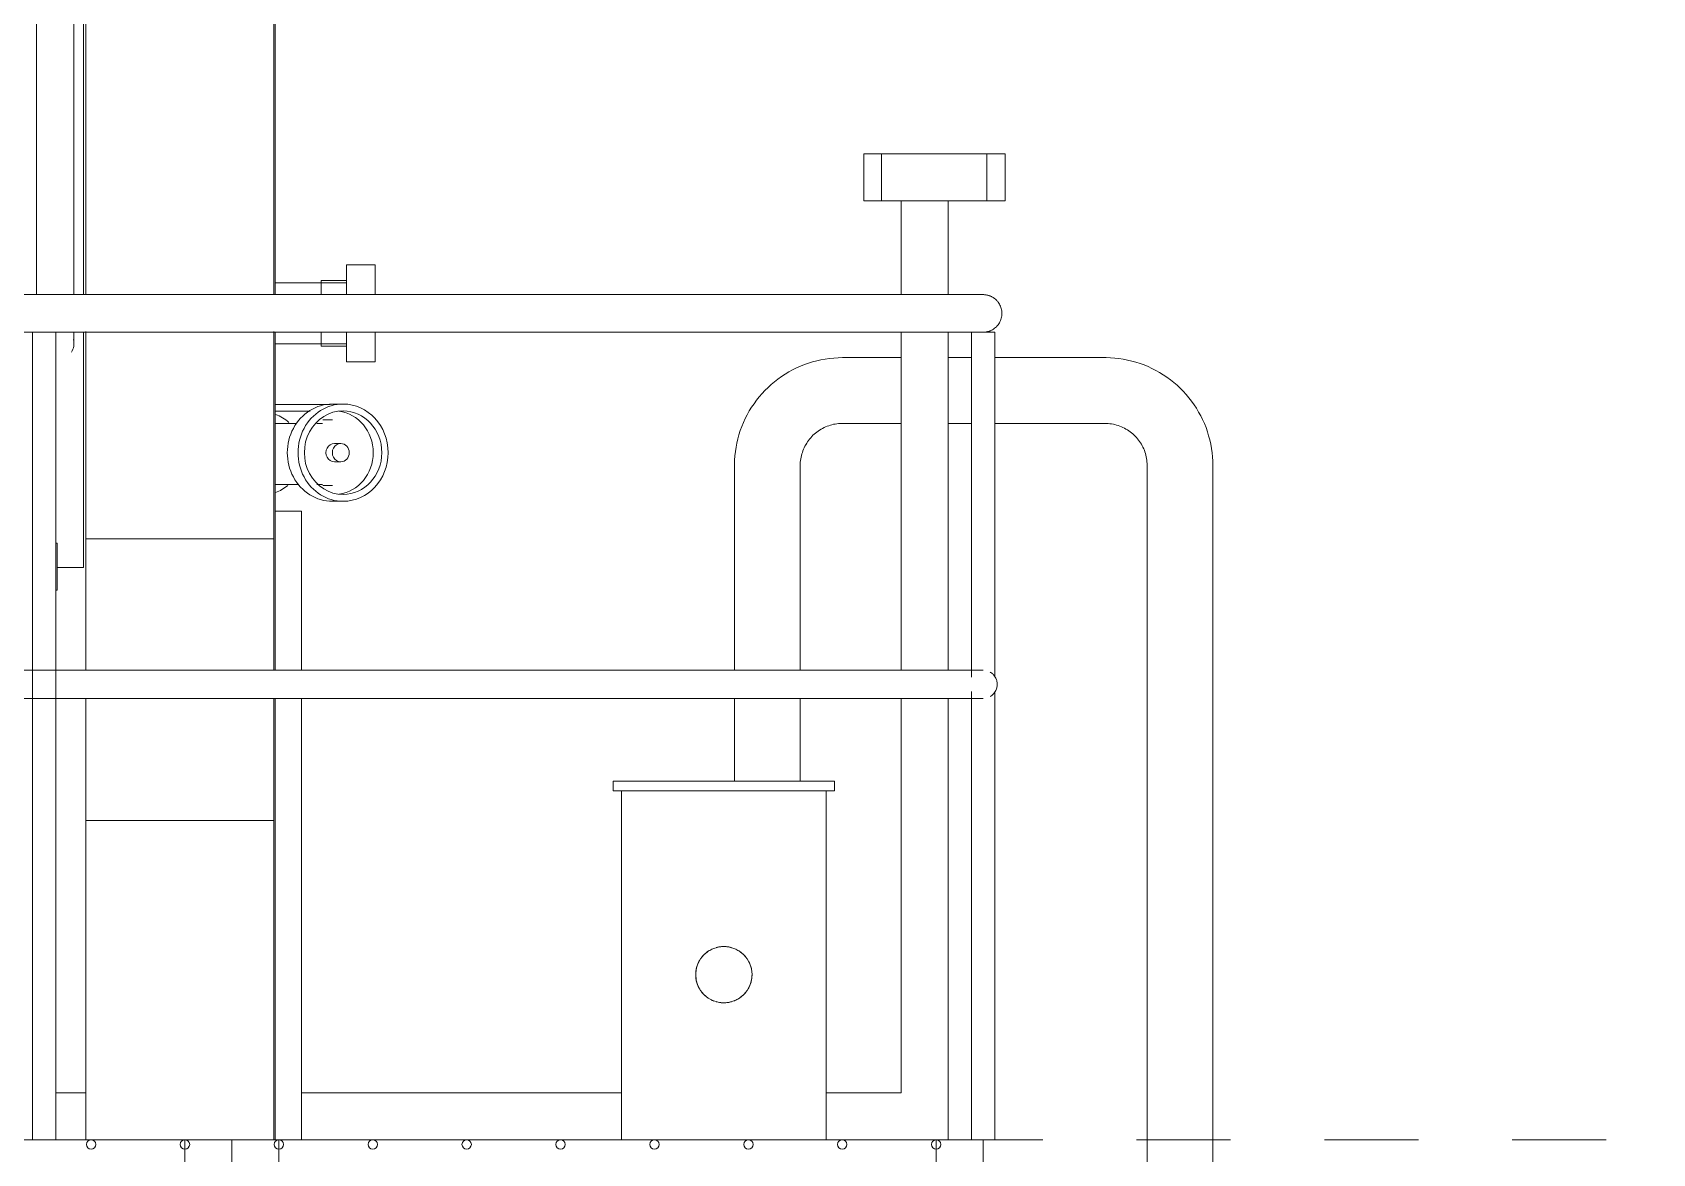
# Model space of a CAD drawing. Header units: metres. Extents: x -3 to 137, y -7 to 15.
# Drawn here: x 31.775 to 33.501, y -0.015 to 1.179 of the extents above; entities that cross this region are included whole.
import ezdxf

# ---------------------------------------------------------------- set-up
doc = ezdxf.new("R2010")
doc.units = ezdxf.units.M
doc.linetypes.add('Centre', pattern=[0.03175, 0.00635, -0.00475, 0.0159, -0.00475])
for name, color, linetype, lineweight in [('A-FLOR-HRAL', 7, 'Continuous', 9), ('A-FLOR-LEVL', 7, 'Continuous', 9), ('A-GENM', 7, 'Continuous', 9), ('A-WALL', 7, 'Continuous', 9), ('P-PIPE', 7, 'Continuous', 9)]:
    doc.layers.add(name, color=color, linetype=linetype, lineweight=lineweight)

# ---------------------------------------------------------------- blocks, each defined once
blk = doc.blocks.new('PR2 - PR2-1506229-Elevation 4 - a')
at = {"layer": 'A-GENM', "color": 8, "true_color": 0x808080}
for p, q in [((-0.0899, 1.05), (-0.071, 1.05)), ((-0.0899, 1), (-0.0899, 1.05)), ((-0.071, 1.05), (-0.0531, 1.05)), ((-0.071, 1), (-0.071, 1.05)), ((-0.0531, 1.05), (0.0413, 1.05)), ((0.0413, 1.05), (0.0608, 1.05)), ((0.0413, 1), (0.0413, 1.05)), ((0.0608, 1.05), (0.0608, 1)), ((-0.071, 1), (-0.0899, 1)), ((-0.0531, 1), (-0.071, 1)), ((0.0413, 1), (-0.0531, 1)), ((-0.05, 1), (-0.05, 0.9)), ((0, 0.9), (0, 1)), ((0.0608, 1), (0.0413, 1)), ((-0.05, 0.86), (-0.05, 0.5)), ((0, 0.5), (0, 0.86)), ((-0.05, 0.47), (-0.05, 0.05)), ((0, 0), (0, 0.47)), ((-0.9183, 0.05), (-0.9504, 0.05)), ((-0.3479, 0.05), (-0.6886, 0.05)), ((-0.05, 0.05), (-0.1299, 0.05))]:
    blk.add_line(p, q, dxfattribs=at)
blk = doc.blocks.new('Bolardo - Bolardo-2116282-Elevation 4 - a')
at = {"layer": 'A-GENM', "color": 8, "true_color": 0x808080}
for p, q in [((-0.3569, 0.3817), (-0.3569, 0.3717)), ((-0.3569, 0.3817), (-0.1209, 0.3817)), ((-0.1209, 0.3717), (-0.1209, 0.3817)), ((-0.1209, 0.3717), (-0.3569, 0.3717)), ((-0.3479, 0.3717), (-0.3479, 0)), ((-0.1299, 0), (-0.1299, 0.3717))]:
    blk.add_line(p, q, dxfattribs=at)
for start, end in [(0, 180), (180, 0)]:
    blk.add_arc((-0.2389, 0.1758), 0.03, start, end, dxfattribs=at)
for points, knots in [([(-0.264, 0.1923), (-0.2643, 0.1918), (-0.2651, 0.1905), (-0.2661, 0.1885), (-0.2675, 0.1853), (-0.2686, 0.181), (-0.2689, 0.1775), (-0.2689, 0.1758)], [0.8147432, 0.8147432, 0.8147432, 0.8147432, 0.8333333, 0.8611111, 0.8888889, 0.9444444, 1, 1, 1, 1]), ([(-0.2497, 0.2038), (-0.2511, 0.2032), (-0.2534, 0.2021), (-0.2562, 0.2003), (-0.2582, 0.1988), (-0.2602, 0.197), (-0.2617, 0.1954), (-0.2625, 0.1943), (-0.2628, 0.1939)], [0.6160002, 0.6160002, 0.6160002, 0.6160002, 0.6666667, 0.6944444, 0.7222222, 0.75, 0.7777778, 0.7930721, 0.7930721, 0.7930721, 0.7930721]), ([(-0.2308, 0.2046), (-0.2318, 0.2049), (-0.2344, 0.2055), (-0.2389, 0.2059), (-0.2434, 0.2055), (-0.2461, 0.2049), (-0.247, 0.2046)], [0.4131443, 0.4131443, 0.4131443, 0.4131443, 0.4444444, 0.5, 0.5555556, 0.5869043, 0.5869043, 0.5869043, 0.5869043]), ([(-0.2151, 0.1939), (-0.2153, 0.1943), (-0.2162, 0.1954), (-0.2177, 0.197), (-0.2196, 0.1988), (-0.2217, 0.2003), (-0.2239, 0.2017), (-0.2261, 0.2029), (-0.2275, 0.2035), (-0.2282, 0.2038)], [0.2070094, 0.2070094, 0.2070094, 0.2070094, 0.2222222, 0.25, 0.2777778, 0.3055556, 0.3333333, 0.3611111, 0.3840748, 0.3840748, 0.3840748, 0.3840748]), ([(-0.2089, 0.1758), (-0.2089, 0.1775), (-0.2092, 0.181), (-0.2104, 0.1853), (-0.2117, 0.1885), (-0.2128, 0.1905), (-0.2136, 0.1918), (-0.2139, 0.1923)], [0, 0, 0, 0, 0.0555556, 0.1111111, 0.1388889, 0.1666667, 0.1854385, 0.1854385, 0.1854385, 0.1854385]), ([(-0.264, 0.1592), (-0.2648, 0.1605), (-0.2677, 0.1656), (-0.2689, 0.1712), (-0.2689, 0.1758)], [0.8145592, 0.8145592, 0.8145592, 0.8145592, 0.8611111, 1, 1, 1, 1]), ([(-0.2089, 0.1758), (-0.209, 0.1739), (-0.2093, 0.1704), (-0.2106, 0.1654), (-0.2123, 0.1617), (-0.2136, 0.1597), (-0.2139, 0.1592)], [0, 0, 0, 0, 0.0555556, 0.1111111, 0.1666667, 0.1852535, 0.1852535, 0.1852535, 0.1852535]), ([(-0.2496, 0.1477), (-0.2507, 0.1482), (-0.2528, 0.1491), (-0.2556, 0.1508), (-0.2583, 0.1527), (-0.2607, 0.155), (-0.2621, 0.1566), (-0.2627, 0.1575)], [0.6159225, 0.6159225, 0.6159225, 0.6159225, 0.6527778, 0.6875, 0.7222222, 0.7569444, 0.7916667, 0.7916667, 0.7916667, 0.7916667]), ([(-0.2151, 0.1576), (-0.2154, 0.1572), (-0.2162, 0.1561), (-0.2177, 0.1545), (-0.2196, 0.1528), (-0.2217, 0.1512), (-0.2239, 0.1498), (-0.226, 0.1486), (-0.2275, 0.148), (-0.2282, 0.1477)], [0.2069263, 0.2069263, 0.2069263, 0.2069263, 0.2222222, 0.25, 0.2777778, 0.3055556, 0.3333333, 0.3611111, 0.3839988, 0.3839988, 0.3839988, 0.3839988]), ([(-0.2308, 0.1469), (-0.2309, 0.1468), (-0.2319, 0.1466), (-0.2339, 0.1461), (-0.2369, 0.1458), (-0.2403, 0.1457), (-0.2435, 0.1461), (-0.2458, 0.1465), (-0.2469, 0.1468), (-0.247, 0.1469)], [0.4130945, 0.4130945, 0.4130945, 0.4130945, 0.4166667, 0.4444444, 0.4791667, 0.5138889, 0.5486111, 0.5833333, 0.5868543, 0.5868543, 0.5868543, 0.5868543])]:
    blk.add_open_spline(points, degree=3, knots=knots, dxfattribs=at)
blk = doc.blocks.new('M_Boca extracción - M_Boca extracción-2633244-Elevation 4 - a')
at = {"layer": 'A-GENM', "color": 8, "true_color": 0x808080}
for p, q in [((-0.7183, 1.2593), (-0.9183, 1.2593)), ((-0.9183, 1.2593), (-0.9183, 0.8999)), ((-0.7183, 0.9), (-0.7183, 1.2593)), ((-0.9183, 0.8607), (-0.9183, 0.64)), ((-0.7183, 0.64), (-0.7183, 0.8607)), ((-0.7183, 0.64), (-0.9183, 0.64)), ((-0.9183, 0.4998), (-0.9183, 0.64)), ((-0.7183, 0.64), (-0.7183, 0.4999)), ((-0.9183, 0.34), (-0.9183, 0.4702)), ((-0.7183, 0.4701), (-0.7183, 0.34)), ((-0.9183, 0), (-0.9183, 0.34)), ((-0.9183, 0.34), (-0.7183, 0.34)), ((-0.7183, 0.34), (-0.7183, 0))]:
    blk.add_line(p, q, dxfattribs=at)
blk = doc.blocks.new('M_Miscelaneo 1 - M_Miscelaneo 1-2635166-Elevation 4 - a')
at = {"layer": 'A-GENM', "color": 8, "true_color": 0x808080}
for p, q in [((-0.6886, 0.6694), (-0.7167, 0.6694)), ((-0.6886, 0.5002), (-0.6886, 0.6694)), ((-0.6886, 0.4701), (-0.6886, 0.2415)), ((-0.6886, 0.2415), (-0.6886, 0))]:
    blk.add_line(p, q, dxfattribs=at)
blk = doc.blocks.new('M_Conexión toma de agua potable - M_Conexión toma de agua potable-2652164-Elevation 4 - a')
at = {"layer": 'P-PIPE'}
for p, q in [((-0.6103, 0.9319), (-0.6408, 0.9319)), ((-0.6408, 0.9319), (-0.6408, 0.9004)), ((-0.6103, 0.9319), (-0.6103, 0.9004)), ((-0.6408, 0.9152), (-0.6679, 0.9152)), ((-0.6679, 0.9152), (-0.6679, 0.9003)), ((-0.6408, 0.9126), (-0.7167, 0.9126)), ((-0.7167, 0.8476), (-0.6408, 0.8476)), ((-0.6679, 0.8597), (-0.6679, 0.845)), ((-0.6408, 0.8596), (-0.6408, 0.8283)), ((-0.6103, 0.8596), (-0.6103, 0.8283)), ((-0.6679, 0.845), (-0.6408, 0.845)), ((-0.6408, 0.8283), (-0.6103, 0.8283)), ((-0.7167, 0.7829), (-0.658, 0.7829)), ((-0.6444, 0.7835), (-0.6558, 0.7835)), ((-0.6795, 0.7759), (-0.7167, 0.7759)), ((-0.6939, 0.7627), (-0.7167, 0.7627)), ((-0.6662, 0.7627), (-0.6724, 0.7627)), ((-0.6558, 0.7667), (-0.666, 0.7667)), ((-0.6468, 0.7414), (-0.6536, 0.7414)), ((-0.6536, 0.7219), (-0.6468, 0.7219)), ((-0.7167, 0.6977), (-0.6915, 0.6977)), ((-0.6724, 0.6977), (-0.6662, 0.6977)), ((-0.666, 0.6966), (-0.6558, 0.6966)), ((-0.6558, 0.6799), (-0.6444, 0.6799))]:
    blk.add_line(p, q, dxfattribs=at)
for centre, major_axis, start_param, end_param in [((-0.6558, 0.7317), (0, 0.0518), 0, 3.141593), ((-0.6444, 0.7317), (0, 0.0518), 0, 3.141593), ((-0.6444, 0.7317), (0, 0.0518), 3.141593, 6.283185), ((-0.7288, 0.7309), (0, 0.0437), 5.563669, 5.971001), ((-0.6444, 0.7317), (0, 0.0445), 0, 3.141593), ((-0.6536, 0.7317), (0, 0.0445), 3.258179, 6.166599), ((-0.6444, 0.7317), (0, 0.0445), 3.141593, 6.283185), ((-0.6536, 0.7317), (0, 0.00974), 0, 3.141593), ((-0.6468, 0.7317), (0, 0.00974), 0, 3.141593), ((-0.6468, 0.7317), (0, 0.00974), 3.141593, 6.283185), ((-0.7288, 0.7309), (0, 0.0437), 3.453777, 3.819721)]:
    blk.add_ellipse(centre, major_axis=major_axis, ratio=0.927184, start_param=start_param, end_param=end_param, dxfattribs=at)
blk = doc.blocks.new('M_Escalera Marinera Exterior - M_Escalera Marinera Exterior-2698241-Elevation 4 - a')
at = {"layer": 'A-GENM', "color": 8, "true_color": 0x808080}
for p, q in [((-0.971, 3.1911), (-0.971, 0.9118)), ((-0.931, 0.9118), (-0.931, 2.003)), ((-0.921, 2.003), (-0.921, 0.8998)), ((-0.921, 0.8602), (-0.921, 0.6094)), ((-0.9488, 0.6094), (-0.921, 0.6094))]:
    blk.add_line(p, q, dxfattribs=at)
at = {"layer": 'A-GENM', "color": 8, "true_color": 0x808080, "flags": 128}
for points in [[(-0.971, 0.9118), (-0.971, 0.9093), (-0.971, 0.9068), (-0.971, 0.9042), (-0.971, 0.9017), (-0.971, 0.8998)], [(-0.931, 0.8998), (-0.931, 0.9011), (-0.931, 0.9036), (-0.931, 0.9061), (-0.931, 0.9086), (-0.931, 0.9111), (-0.931, 0.9118)], [(-0.931, 0.8486), (-0.931, 0.8486), (-0.931, 0.8488), (-0.931, 0.849), (-0.931, 0.8494), (-0.931, 0.8498), (-0.931, 0.8504), (-0.931, 0.851), (-0.931, 0.8518), (-0.931, 0.8526), (-0.931, 0.8536), (-0.931, 0.8546), (-0.931, 0.8557), (-0.931, 0.8569), (-0.931, 0.8582), (-0.931, 0.8596)]]:
    blk.add_lwpolyline(points, dxfattribs=at)
at = {"layer": 'A-GENM', "color": 8, "true_color": 0x808080}
blk.add_arc((-0.951, 0.8486), 0.02, 330, 10.6766, dxfattribs=at)
blk = doc.blocks.new('M_Escalera abordaje - M_Escalera abordaje-2772448-Elevation 4 - a')
at = {"layer": 'A-GENM', "color": 8, "true_color": 0x808080}
for p, q in [((-0.05, 0.8329), (-0.1126, 0.8329)), ((0.0248, 0.8329), (0, 0.8329)), ((0.1669, 0.8329), (0.0497, 0.8329)), ((-0.1126, 0.7629), (-0.05, 0.7629)), ((0, 0.7629), (0.0249, 0.7629)), ((0.0497, 0.7629), (0.1669, 0.7629)), ((-0.2276, 0.7179), (-0.2276, 0.5)), ((-0.1576, 0.5), (-0.1576, 0.7179)), ((0.2119, 0.7179), (0.2119, -0.0296)), ((0.2819, -0.0296), (0.2819, 0.7179)), ((-0.2276, 0.47), (-0.2276, 0.3817)), ((-0.1576, 0.3817), (-0.1576, 0.47)), ((0.0426, -0.385), (0.0271, -0.385)), ((0.0271, -0.385), (0.0271, -0.41)), ((0.0271, -0.41), (0.0271, -0.435)), ((0.3447, -0.4), (0.3461, -0.4)), ((0.3574, -0.42), (0.3558, -0.42)), ((0.0271, -0.435), (0.0426, -0.435)), ((0.0426, -0.785), (0.0271, -0.785)), ((0.0271, -0.785), (0.0271, -0.81)), ((0.0271, -0.81), (0.0271, -0.835)), ((0.3447, -0.8), (0.3461, -0.8)), ((0.3574, -0.82), (0.3558, -0.82)), ((0.0271, -0.835), (0.0426, -0.835)), ((0.0426, -0.9047), (0.0271, -0.9047)), ((0.0432, -1.0247), (0.0432, -0.9847)), ((0.0432, -0.9997), (0.0474, -0.9997)), ((0.0271, -1.0247), (0.0432, -1.0247))]:
    blk.add_line(p, q, dxfattribs=at)
at = {"layer": 'A-GENM', "color": 8, "true_color": 0x808080, "flags": 128}
for points in [[(-0.1126, 0.8329), (-0.1172, 0.8328), (-0.1218, 0.8325), (-0.1264, 0.832), (-0.1309, 0.8314), (-0.1355, 0.8306), (-0.1399, 0.8296), (-0.1444, 0.8284), (-0.1488, 0.827), (-0.1531, 0.8255), (-0.1574, 0.8238), (-0.1616, 0.8219), (-0.1657, 0.8199), (-0.1698, 0.8177), (-0.1737, 0.8153), (-0.1775, 0.8128), (-0.1813, 0.8101), (-0.1849, 0.8073), (-0.1884, 0.8043), (-0.1918, 0.8012), (-0.1951, 0.798), (-0.1982, 0.7946), (-0.2012, 0.7911), (-0.2041, 0.7875), (-0.2068, 0.7838), (-0.2094, 0.78), (-0.2118, 0.7761), (-0.214, 0.7721), (-0.2161, 0.768), (-0.218, 0.7638), (-0.2198, 0.7595), (-0.2214, 0.7552), (-0.2228, 0.7508), (-0.224, 0.7464), (-0.2251, 0.7419), (-0.2259, 0.7374), (-0.2266, 0.7329), (-0.2271, 0.7283), (-0.2275, 0.7237), (-0.2276, 0.7191), (-0.2276, 0.7179)], [(-0.1126, 0.8329), (-0.1172, 0.8328), (-0.1218, 0.8325), (-0.1264, 0.832), (-0.1309, 0.8314), (-0.1355, 0.8306), (-0.1399, 0.8296), (-0.1444, 0.8284), (-0.1488, 0.827), (-0.1531, 0.8255), (-0.1574, 0.8238), (-0.1616, 0.8219), (-0.1657, 0.8199), (-0.1698, 0.8177), (-0.1737, 0.8153), (-0.1775, 0.8128), (-0.1813, 0.8101), (-0.1849, 0.8073), (-0.1884, 0.8043), (-0.1918, 0.8012), (-0.1951, 0.798), (-0.1982, 0.7946), (-0.2012, 0.7911), (-0.2041, 0.7875), (-0.2068, 0.7838), (-0.2094, 0.78), (-0.2118, 0.7761), (-0.214, 0.7721), (-0.2161, 0.768), (-0.218, 0.7638), (-0.2198, 0.7595), (-0.2214, 0.7552), (-0.2228, 0.7508), (-0.224, 0.7464), (-0.2251, 0.7419), (-0.2259, 0.7374), (-0.2266, 0.7329), (-0.2271, 0.7283), (-0.2275, 0.7237), (-0.2276, 0.7191), (-0.2276, 0.7179)], [(0.2819, 0.7179), (0.2818, 0.7225), (0.2816, 0.7271), (0.2811, 0.7316), (0.2805, 0.7362), (0.2796, 0.7407), (0.2786, 0.7452), (0.2774, 0.7497), (0.2761, 0.754), (0.2746, 0.7584), (0.2728, 0.7627), (0.271, 0.7669), (0.2689, 0.771), (0.2667, 0.775), (0.2644, 0.779), (0.2618, 0.7828), (0.2592, 0.7865), (0.2563, 0.7902), (0.2534, 0.7937), (0.2503, 0.7971), (0.247, 0.8004), (0.2437, 0.8035), (0.2402, 0.8065), (0.2366, 0.8094), (0.2329, 0.8121), (0.2291, 0.8146), (0.2251, 0.817), (0.2211, 0.8193), (0.217, 0.8214), (0.2129, 0.8233), (0.2086, 0.8251), (0.2043, 0.8266), (0.1999, 0.828), (0.1955, 0.8293), (0.191, 0.8303), (0.1865, 0.8312), (0.1819, 0.8319), (0.1774, 0.8324), (0.1728, 0.8327), (0.1682, 0.8329), (0.1669, 0.8329)], [(0.2819, 0.7179), (0.2818, 0.7225), (0.2816, 0.7271), (0.2811, 0.7316), (0.2805, 0.7362), (0.2796, 0.7407), (0.2786, 0.7452), (0.2774, 0.7497), (0.2761, 0.754), (0.2746, 0.7584), (0.2728, 0.7627), (0.271, 0.7669), (0.2689, 0.771), (0.2667, 0.775), (0.2644, 0.779), (0.2618, 0.7828), (0.2592, 0.7865), (0.2563, 0.7902), (0.2534, 0.7937), (0.2503, 0.7971), (0.247, 0.8004), (0.2437, 0.8035), (0.2402, 0.8065), (0.2366, 0.8094), (0.2329, 0.8121), (0.2291, 0.8146), (0.2251, 0.817), (0.2211, 0.8193), (0.217, 0.8214), (0.2129, 0.8233), (0.2086, 0.8251), (0.2043, 0.8266), (0.1999, 0.828), (0.1955, 0.8293), (0.191, 0.8303), (0.1865, 0.8312), (0.1819, 0.8319), (0.1774, 0.8324), (0.1728, 0.8327), (0.1682, 0.8329), (0.1669, 0.8329)], [(-0.1576, 0.7179), (-0.1576, 0.7197), (-0.1575, 0.7215), (-0.1573, 0.7233), (-0.157, 0.725), (-0.1567, 0.7268), (-0.1563, 0.7286), (-0.1559, 0.7303), (-0.1553, 0.732), (-0.1547, 0.7337), (-0.1541, 0.7354), (-0.1533, 0.737), (-0.1525, 0.7386), (-0.1517, 0.7402), (-0.1507, 0.7418), (-0.1498, 0.7433), (-0.1487, 0.7447), (-0.1476, 0.7462), (-0.1464, 0.7475), (-0.1452, 0.7489), (-0.144, 0.7502), (-0.1426, 0.7514), (-0.1413, 0.7526), (-0.1399, 0.7537), (-0.1384, 0.7547), (-0.1369, 0.7557), (-0.1354, 0.7567), (-0.1338, 0.7576), (-0.1322, 0.7584), (-0.1306, 0.7591), (-0.1289, 0.7598), (-0.1272, 0.7604), (-0.1255, 0.761), (-0.1238, 0.7615), (-0.122, 0.7619), (-0.1203, 0.7622), (-0.1185, 0.7625), (-0.1167, 0.7627), (-0.1149, 0.7628), (-0.1131, 0.7629), (-0.1126, 0.7629)], [(0.1669, 0.7629), (0.1687, 0.7628), (0.1705, 0.7627), (0.1723, 0.7625), (0.1741, 0.7623), (0.1759, 0.762), (0.1776, 0.7616), (0.1794, 0.7611), (0.1811, 0.7606), (0.1828, 0.76), (0.1844, 0.7593), (0.1861, 0.7586), (0.1877, 0.7578), (0.1893, 0.7569), (0.1908, 0.756), (0.1923, 0.755), (0.1938, 0.754), (0.1952, 0.7529), (0.1966, 0.7517), (0.1979, 0.7505), (0.1992, 0.7492), (0.2004, 0.7479), (0.2016, 0.7465), (0.2027, 0.7451), (0.2038, 0.7437), (0.2048, 0.7422), (0.2057, 0.7406), (0.2066, 0.7391), (0.2074, 0.7375), (0.2082, 0.7358), (0.2089, 0.7342), (0.2095, 0.7325), (0.21, 0.7308), (0.2105, 0.729), (0.2109, 0.7273), (0.2113, 0.7255), (0.2115, 0.7237), (0.2117, 0.7219), (0.2119, 0.7202), (0.2119, 0.7184), (0.2119, 0.7179)], [(-0.1516, 0.7404), (-0.1507, 0.7418), (-0.1498, 0.7433)], [(-0.1384, 0.7547), (-0.1369, 0.7557), (-0.1354, 0.7567)], [(0.1894, 0.7568), (0.1908, 0.756), (0.1923, 0.755)], [(0.2038, 0.7437), (0.2048, 0.7422), (0.2057, 0.7406)], [(0.3574, -0.4), (0.3558, -0.4), (0.3541, -0.4), (0.3524, -0.4), (0.3507, -0.4), (0.3489, -0.4), (0.3471, -0.4), (0.3452, -0.4)], [(0.3554, -0.4), (0.357, -0.4), (0.3582, -0.4)], [(0.3447, -0.42), (0.3466, -0.42), (0.3484, -0.42), (0.3502, -0.42), (0.352, -0.42), (0.3537, -0.42), (0.3554, -0.42), (0.357, -0.42), (0.3582, -0.42)], [(0.3574, -0.8), (0.3558, -0.8), (0.3541, -0.8), (0.3524, -0.8), (0.3507, -0.8), (0.3489, -0.8), (0.3471, -0.8), (0.3452, -0.8)], [(0.3554, -0.8), (0.357, -0.8), (0.3582, -0.8)], [(0.3447, -0.82), (0.3466, -0.82), (0.3484, -0.82), (0.3502, -0.82), (0.352, -0.82), (0.3537, -0.82), (0.3554, -0.82), (0.357, -0.82), (0.3582, -0.82)], [(0.0271, -0.9647), (0.0271, -0.9491), (0.0271, -0.9347), (0.0271, -0.9222), (0.0271, -0.9127), (0.0271, -0.9067), (0.0271, -0.9047)], [(0.0271, -1.0247), (0.0271, -1.0226), (0.0271, -1.0166), (0.0271, -1.0071), (0.0271, -0.9947), (0.0271, -0.9802), (0.0271, -0.9647)]]:
    blk.add_lwpolyline(points, dxfattribs=at)
blk = doc.blocks.new('M_RVR_Grating - 0_80 x 0_70-2833689-Elevation 4 - a')
at = {"layer": 'A-GENM', "color": 8, "true_color": 0x808080}
for p, q in [((-0.7628, 0), (0.0247, 0)), ((-0.7628, 0), (-0.7628, -0.05)), ((-0.7628, 0), (-0.7128, 0)), ((-0.7628, -0.05), (-0.7628, 0)), ((-0.7128, -0.05), (-0.7128, 0)), ((-0.0128, 0), (0.0247, 0)), ((-0.0128, -0.05), (-0.0128, 0)), ((0.0372, -0.05), (0.0372, 0)), ((0.0372, -0.05), (0.0372, 0)), ((0.0372, -0.05), (-0.7628, -0.05)), ((-0.7128, -0.05), (-0.7628, -0.05)), ((0.0372, -0.05), (-0.0128, -0.05))]:
    blk.add_line(p, q, dxfattribs=at)
for centre, start, end in [((-0.7128, -0.005), 360, 180), ((-0.2128, -0.005), 360, 180), ((-0.1128, -0.005), 360, 180), ((-0.7128, -0.005), 180, 360), ((-0.6128, -0.005), 360, 180), ((-0.6128, -0.005), 180, 360), ((-0.5128, -0.005), 360, 180), ((-0.5128, -0.005), 180, 360), ((-0.4128, -0.005), 360, 180), ((-0.4128, -0.005), 180, 360), ((-0.3128, -0.005), 360, 180), ((-0.3128, -0.005), 180, 360), ((-0.2128, -0.005), 180, 360), ((-0.1128, -0.005), 180, 360), ((-0.0128, -0.005), 360, 180), ((-0.0128, -0.005), 180, 360)]:
    blk.add_arc(centre, 0.005, start, end, dxfattribs=at)
blk = doc.blocks.new('M_RVR_Grating - 0_80 x 0_70-2834165-Elevation 4 - a')
at = {"layer": 'A-GENM', "color": 8, "true_color": 0x808080}
for p, q in [((-1.5628, 0), (-0.9753, 0)), ((-1.5628, 0), (-1.5628, -0.05)), ((-1.5628, 0), (-1.5128, 0)), ((-1.5628, 0), (-1.5628, -0.05)), ((-1.5128, 0), (-1.5128, -0.05)), ((-0.9503, 0), (-0.7628, 0)), ((-0.8128, 0), (-0.7628, 0)), ((-0.8128, 0), (-0.8128, -0.05)), ((-0.7628, -0.05), (-0.7628, 0)), ((-0.7628, 0), (-0.7628, -0.05)), ((-0.7628, -0.05), (-1.5628, -0.05)), ((-1.5128, -0.05), (-1.5628, -0.05)), ((-0.7628, -0.05), (-0.8128, -0.05))]:
    blk.add_line(p, q, dxfattribs=at)
for centre, start, end in [((-1.5128, -0.005), 0, 180), ((-1.4128, -0.005), 0, 180), ((-1.3128, -0.005), 0, 180), ((-1.0128, -0.005), 0, 180), ((-0.9128, -0.005), 0, 180), ((-0.8128, -0.005), 0, 180), ((-1.5128, -0.005), 180, 360), ((-1.4128, -0.005), 180, 360), ((-1.3128, -0.005), 180, 360), ((-1.2128, -0.005), 0, 180), ((-1.2128, -0.005), 180, 360), ((-1.1128, -0.005), 0, 180), ((-1.1128, -0.005), 180, 360), ((-1.0128, -0.005), 180, 360), ((-0.9128, -0.005), 180, 360), ((-0.8128, -0.005), 180, 360)]:
    blk.add_arc(centre, 0.005, start, end, dxfattribs=at)
blk = doc.blocks.new('Railing - 25mm-2835101-Elevation 4 - a')
at = {"layer": 'A-FLOR-HRAL'}
for p, q in [((-2.9753, 0.86), (-2.9753, 0)), ((-2.9753, 0.86), (-2.9628, 0.86)), ((-2.9628, 0.86), (-2.9503, 0.86)), ((-2.9503, 0), (-2.9503, 0.86)), ((-2.9628, 0), (-2.9753, 0)), ((-2.9503, 0), (-2.9628, 0))]:
    blk.add_line(p, q, dxfattribs=at)
blk = doc.blocks.new('Railing - 25mm-V51-Elevation 4 - a')
at = {"layer": 'A-FLOR-HRAL'}
for p, q in [((0.0247, 0.86), (0.0247, 0.4925)), ((0.0247, 0.86), (0.0497, 0.86)), ((0.0497, 0.4925), (0.0497, 0.86)), ((0.0247, 0.4775), (0.0247, 0)), ((0.0497, 0), (0.0497, 0.4775)), ((0.0497, 0), (0.0247, 0))]:
    blk.add_line(p, q, dxfattribs=at)
blk = doc.blocks.new('Railing - Railing-2836867-Elevation 4 - a')
at = {"layer": 'A-FLOR-HRAL'}
for p, q in [((0.0372, 0.5), (-3.0953, 0.5)), ((-3.0953, 0.47), (0.0372, 0.47))]:
    blk.add_line(p, q, dxfattribs=at)
for points, knots in [([(0.0447, 0.498), (0.045, 0.4978), (0.0456, 0.4975), (0.0466, 0.4967), (0.0476, 0.4959), (0.0485, 0.4949), (0.0493, 0.4939), (0.0502, 0.4925), (0.0511, 0.4908), (0.052, 0.4883), (0.0522, 0.4863), (0.0522, 0.485)], [0.6666667, 0.6666667, 0.6666667, 0.6666667, 0.6875, 0.7083333, 0.75, 0.7708333, 0.7916667, 0.8333333, 0.875, 0.9166667, 1, 1, 1, 1]), ([(0.0522, 0.485), (0.0522, 0.4837), (0.052, 0.4817), (0.0511, 0.4792), (0.0502, 0.4775), (0.0493, 0.4761), (0.0485, 0.4751), (0.0476, 0.4741), (0.0464, 0.4731), (0.0453, 0.4723), (0.0447, 0.472)], [0, 0, 0, 0, 0.0833333, 0.125, 0.1666667, 0.2083333, 0.2291667, 0.25, 0.2916667, 0.3333333, 0.3333333, 0.3333333, 0.3333333])]:
    blk.add_open_spline(points, degree=3, knots=knots, dxfattribs=at)
for name, p in [('Railing - 25mm-2835101-Elevation 4 - a', (2, 0)), ('Railing - 25mm-V51-Elevation 4 - a', (0, 0))]:
    blk.add_blockref(name, p)
blk = doc.blocks.new('Top Rail Type - Top Rail_Internal_-2836875-Elevation 4 - a')
at = {"layer": 'A-FLOR-HRAL'}
for p, q in [((0.0372, 0.9), (-3.1078, 0.9)), ((-3.0953, 0.86), (0.0372, 0.86))]:
    blk.add_line(p, q, dxfattribs=at)
for points, knots in [([(0.0372, 0.9), (0.0377, 0.9), (0.0385, 0.9), (0.0398, 0.8998), (0.0411, 0.8996), (0.0424, 0.8993), (0.0436, 0.899), (0.0449, 0.8985), (0.0461, 0.898), (0.0472, 0.8973), (0.0483, 0.8966), (0.0498, 0.8956), (0.0511, 0.8945), (0.0523, 0.8932), (0.0534, 0.8918), (0.0546, 0.89), (0.0557, 0.8877), (0.0569, 0.8844), (0.0572, 0.8817), (0.0572, 0.88)], [0.5, 0.5, 0.5, 0.5, 0.5208333, 0.5416667, 0.5625, 0.5833333, 0.6041667, 0.625, 0.6458333, 0.6666667, 0.6875, 0.7083333, 0.75, 0.7708333, 0.7916667, 0.8333333, 0.875, 0.9166667, 1, 1, 1, 1]), ([(0.0572, 0.88), (0.0572, 0.8783), (0.0569, 0.8756), (0.0557, 0.8723), (0.0546, 0.87), (0.0534, 0.8682), (0.0523, 0.8668), (0.0511, 0.8655), (0.0494, 0.8641), (0.0476, 0.8629), (0.0461, 0.862), (0.0449, 0.8615), (0.0436, 0.861), (0.0424, 0.8607), (0.0411, 0.8604), (0.0398, 0.8602), (0.0385, 0.86), (0.0377, 0.86), (0.0372, 0.86)], [0, 0, 0, 0, 0.0833333, 0.125, 0.1666667, 0.2083333, 0.2291667, 0.25, 0.2916667, 0.3333333, 0.3541667, 0.375, 0.3958333, 0.4166667, 0.4375, 0.4583333, 0.4791667, 0.5, 0.5, 0.5, 0.5])]:
    blk.add_open_spline(points, degree=3, knots=knots, dxfattribs=at)

msp = doc.modelspace()

# ---------------------------------------------------------------- linework, layer by layer
at = {"layer": 'A-FLOR-LEVL', "color": 253, "linetype": 'Centre', "true_color": 0xaaaaaa}
msp.add_line((17.1512, 0), (34.6621, 0), dxfattribs=at)
at = {"layer": 'A-WALL'}
for p, q in [((31.8002, 0.6354), (31.8017, 0.6354)), ((31.8017, 0.5854), (31.8017, 0.6354)), ((31.8017, 0.5854), (31.8002, 0.5854))]:
    msp.add_line(p, q, dxfattribs=at)
at = {"layer": 'P-PIPE'}
for p, q in [((32.0338, 0.8998), (32.0338, 3.1855)), ((32.0338, 0.4999), (32.0338, 0.8602)), ((32.0338, 0), (32.0338, 0.4701))]:
    msp.add_line(p, q, dxfattribs=at)

# ---------------------------------------------------------------- block references
at = {"layer": 'A-FLOR-HRAL'}
for name in ['Top Rail Type - Top Rail_Internal_-2836875-Elevation 4 - a', 'Railing - Railing-2836867-Elevation 4 - a']:
    msp.add_blockref(name, (32.7505, 0), dxfattribs=at)
at = {"layer": 'A-GENM', "color": 8, "true_color": 0x808080}
for name in ['M_Escalera Marinera Exterior - M_Escalera Marinera Exterior-2698241-Elevation 4 - a', 'M_Boca extracción - M_Boca extracción-2633244-Elevation 4 - a', 'PR2 - PR2-1506229-Elevation 4 - a', 'M_Escalera abordaje - M_Escalera abordaje-2772448-Elevation 4 - a', 'M_Miscelaneo 1 - M_Miscelaneo 1-2635166-Elevation 4 - a', 'Bolardo - Bolardo-2116282-Elevation 4 - a', 'M_RVR_Grating - 0_80 x 0_70-2834165-Elevation 4 - a', 'M_RVR_Grating - 0_80 x 0_70-2833689-Elevation 4 - a']:
    msp.add_blockref(name, (32.7505, 0), dxfattribs=at)
at = {"layer": 'P-PIPE'}
msp.add_blockref('M_Conexión toma de agua potable - M_Conexión toma de agua potable-2652164-Elevation 4 - a', (32.7505, 0), dxfattribs=at)

doc.saveas('drawing.dxf')
